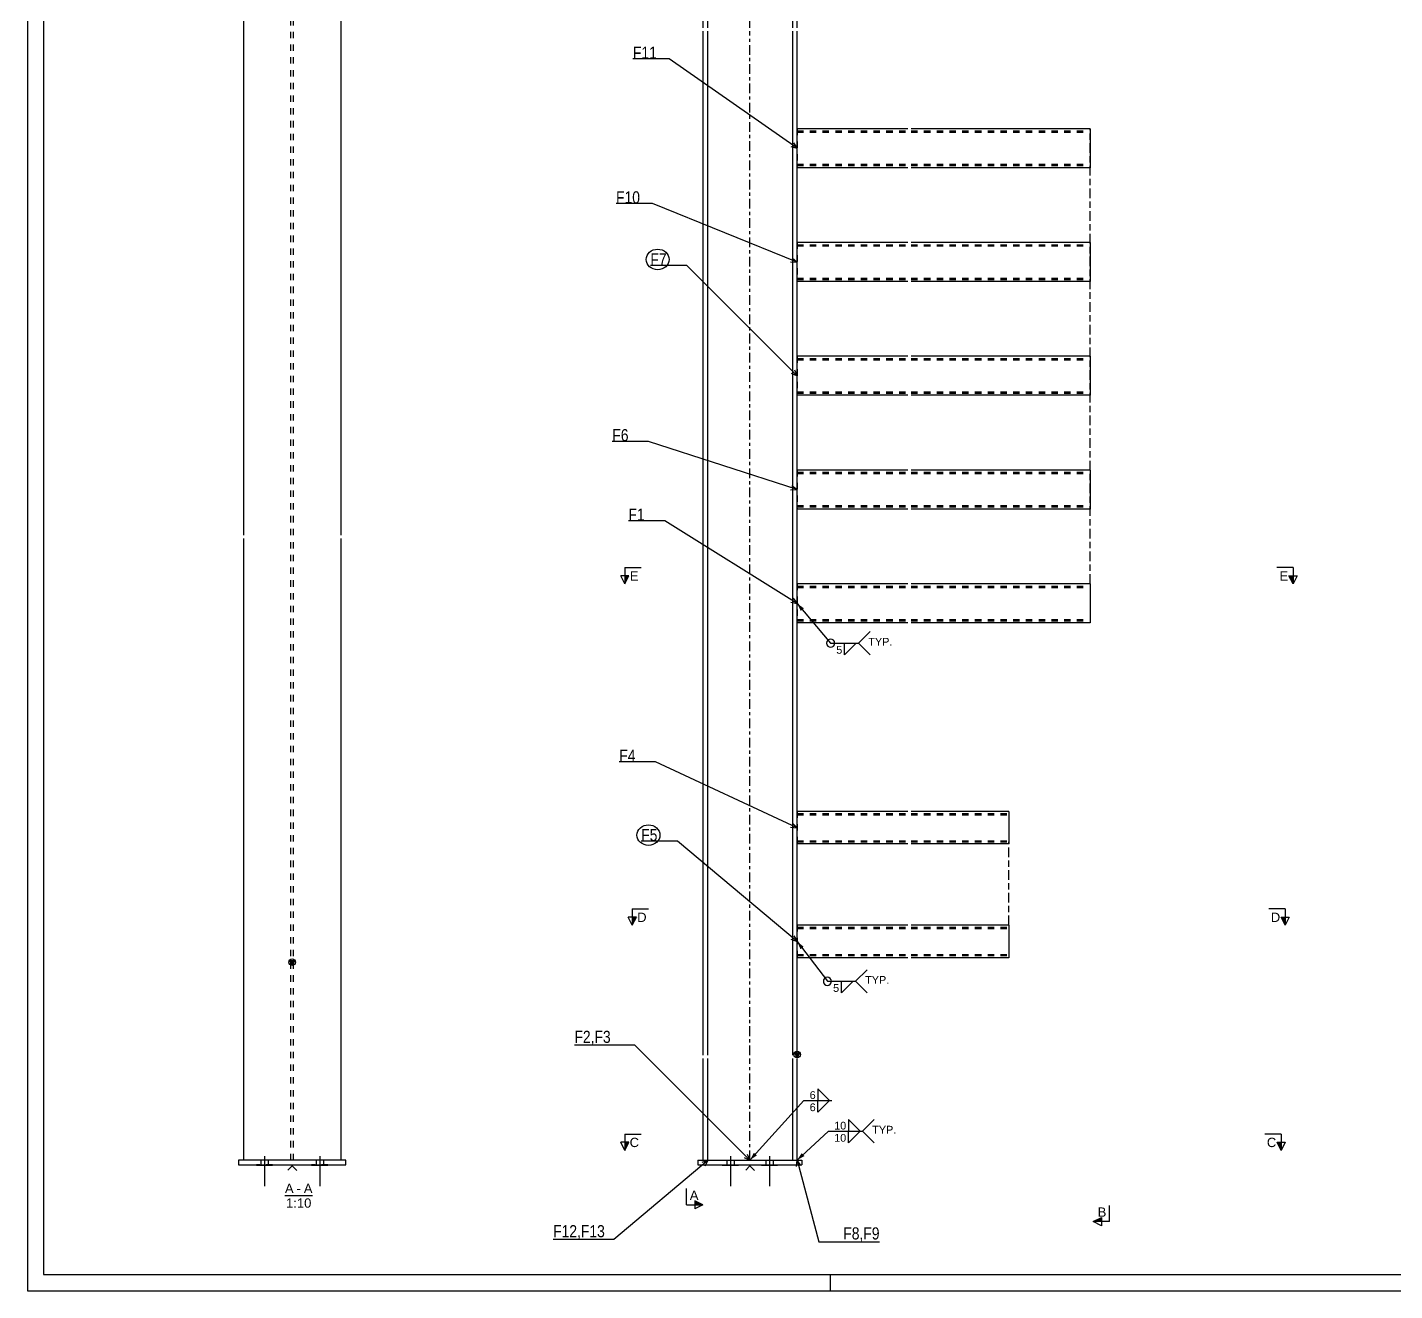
# Model space of a CAD drawing. Header units: millimetres. Extents: x -222 to 619, y -24 to 570.
# Drawn here: x -222.2 to 198.3, y -24.2 to 364.4 of the extents above; entities that cross this region are included whole.
import ezdxf

# ---------------------------------------------------------------- set-up
doc = ezdxf.new("R2010")
doc.units = ezdxf.units.MM
for name, pattern in [('DXK_LINE_DOT2', [3.9198, 1.9599, -1.9599]), ('DXK_LINE_DOT3', [5.9187, 2.979, -0.9799, 0.9799, -0.9799]), ('DXK_LINE_DOT6', [6.9771, 2.979, -1.0191, 1.9599, -1.0191])]:
    doc.linetypes.add(name, pattern=pattern)
doc.layers.add('WELD_LABELS', color=5, linetype='Continuous')
doc.styles.add('Arial', font='ARIAL.TTF', dxfattribs={"height": 0.2})
doc.styles.add('Arial Narrow', font='ARIALN.TTF', dxfattribs={"height": 0.2})

# ---------------------------------------------------------------- blocks, each defined once
blk = doc.blocks.new('Unknown-43704914-2219')
at = {"color": 5, "linetype": 'Continuous'}
for p, q in [((-222.23, 569.83), (-222.23, -24.17)), ((-217.23, 564.83), (-217.23, -19.17)), ((-217.23, -19.17), (613.77, -19.17)), ((-222.23, -24.17), (618.77, -24.17))]:
    blk.add_line(p, q, dxfattribs=at)
at = {"color": 7, "linetype": 'Continuous'}
blk.add_line((24.77, -24.17), (24.77, -19.17), dxfattribs=at)
blk = doc.blocks.new('Unknown-43704914-11 - 8151')
at = {"color": 6, "linetype": 'Continuous'}
blk.add_line((-143.01, 5.1), (-134.55, 5.1), dxfattribs=at)
at = {"color": 0, "linetype": 'Continuous'}
blk.add_wipeout([(-140.35, 5.85), (-140.35, 8.85), (-143.01, 8.85), (-143.01, 5.85)], dxfattribs=at)
blk.add_wipeout([(-138.11, 5.85), (-138.11, 8.85), (-139.45, 8.85), (-139.45, 5.85)], dxfattribs=at)
blk.add_wipeout([(-134.55, 5.85), (-134.55, 8.85), (-137.21, 8.85), (-137.21, 5.85)], dxfattribs=at)
at = {"color": 6, "linetype": 'Continuous', "style": 'Arial'}
blk.add_text('-', height=2.87, dxfattribs=at).set_placement((-139.45, 5.85))
at = {"color": 0, "linetype": 'Continuous'}
blk.add_wipeout([(-134.89, 1.35), (-134.89, 4.35), (-142.67, 4.35), (-142.67, 1.35)], dxfattribs=at)
at = {"color": 6, "linetype": 'Continuous', "style": 'Arial'}
for s, height, p in [('A', 2.87, (-143.01, 5.85)), ('A', 2.87, (-137.21, 5.85)), ('1:10', 2.865, (-142.67, 1.35))]:
    blk.add_text(s, height=height, dxfattribs=at).set_placement(p)
blk = doc.blocks.new('Part-43704914-8166 - 8151')
at = {"color": 2, "linetype": 'Continuous'}
for p, q in [((-124.3, 16), (-157.3, 16)), ((-157.3, 16), (-157.3, 14.5)), ((-157.3, 14.5), (-124.3, 14.5)), ((-140.8, 14.2), (-142.1, 12.9)), ((-140.8, 14.2), (-139.4, 12.8)), ((-124.3, 14.5), (-124.3, 16))]:
    blk.add_line(p, q, dxfattribs=at)
blk = doc.blocks.new('Part-43704914-8170 - 8151')
at = {"linetype": 'Continuous'}
blk.add_hatch(color=2, dxfattribs=at).paths.add_polyline_path([(-140.8, 76), (-141.6, 77.4), (-140, 77.4)])
at = {"color": 2, "linetype": 'Continuous'}
for p, q in [((-155.8, 541.25), (-125.8, 541.25)), ((-155.8, 541.25), (-155.8, 208.25)), ((-125.8, 541.25), (-125.8, 208.25)), ((-155.8, 207.25), (-155.8, 16)), ((-125.8, 207.25), (-125.8, 16)), ((-140.8, 76), (-141.6, 77.4)), ((-141.6, 77.4), (-140, 77.4)), ((-140, 77.4), (-140.8, 76))]:
    blk.add_line(p, q, dxfattribs=at)
at = {"color": 7, "linetype": 'DXK_LINE_DOT2'}
for p, q in [((-141.23, 208.25), (-141.23, 541.25)), ((-140.38, 208.25), (-140.38, 541.25)), ((-141.23, 16), (-141.23, 207.25)), ((-140.38, 16), (-140.38, 207.25)), ((-125.8, 16), (-155.8, 16))]:
    blk.add_line(p, q, dxfattribs=at)
at = {"color": 2, "linetype": 'Continuous'}
blk.add_circle((-140.8, 76.9), 1, dxfattribs=at)
blk = doc.blocks.new('Bolt-43704914-8174 - 8151')
at = {"color": 3, "linetype": 'Continuous'}
for p, q in [((-149.3, 17.25), (-149.3, 8)), ((-132.3, 17.25), (-132.3, 8)), ((-150.4, 16), (-150.4, 14.5)), ((-148.2, 16), (-148.2, 14.5)), ((-133.4, 16), (-133.4, 14.5)), ((-131.2, 16), (-131.2, 14.5))]:
    blk.add_line(p, q, dxfattribs=at)
blk = doc.blocks.new('Surfacing-43704914-8188 - 8151')
at = {"color": 7, "linetype": 'Continuous'}
for p, q in [((-134.8, 14.5), (-134.8, 14.45)), ((-134.8, 14.45), (-129.8, 14.45)), ((-129.8, 14.5), (-129.8, 14.45))]:
    blk.add_line(p, q, dxfattribs=at)
at = {"color": 246, "linetype": 'DXK_LINE_DOT2'}
blk.add_line((-134.8, 14.5), (-129.8, 14.5), dxfattribs=at)
blk = doc.blocks.new('Surfacing-43704914-8189 - 8151')
at = {"color": 7, "linetype": 'Continuous'}
for p, q in [((-134.8, 14.5), (-134.8, 14.45)), ((-129.8, 14.45), (-134.8, 14.45)), ((-129.8, 14.5), (-129.8, 14.45))]:
    blk.add_line(p, q, dxfattribs=at)
at = {"color": 246, "linetype": 'DXK_LINE_DOT2'}
blk.add_line((-129.8, 14.5), (-134.8, 14.5), dxfattribs=at)
blk = doc.blocks.new('Surfacing-43704914-8190 - 8151')
at = {"color": 7, "linetype": 'Continuous'}
for p, q in [((-151.8, 14.5), (-151.8, 14.45)), ((-146.8, 14.45), (-151.8, 14.45)), ((-146.8, 14.5), (-146.8, 14.45))]:
    blk.add_line(p, q, dxfattribs=at)
at = {"color": 246, "linetype": 'DXK_LINE_DOT2'}
blk.add_line((-146.8, 14.5), (-151.8, 14.5), dxfattribs=at)
blk = doc.blocks.new('Surfacing-43704914-8191 - 8151')
at = {"color": 7, "linetype": 'Continuous'}
for p, q in [((-151.8, 14.5), (-151.8, 14.45)), ((-151.8, 14.45), (-146.8, 14.45)), ((-146.8, 14.5), (-146.8, 14.45))]:
    blk.add_line(p, q, dxfattribs=at)
at = {"color": 246, "linetype": 'DXK_LINE_DOT2'}
blk.add_line((-151.8, 14.5), (-146.8, 14.5), dxfattribs=at)
blk = doc.blocks.new('Part-43704914-4245 - 4207')
at = {"color": 2, "linetype": 'Continuous'}
for p, q in [((48.6, 193.25), (14.5, 193.25)), ((104.6, 193.25), (49.6, 193.25)), ((104.6, 193.25), (104.6, 181.25)), ((48.6, 181.25), (14.5, 181.25)), ((104.6, 181.25), (49.6, 181.25))]:
    blk.add_line(p, q, dxfattribs=at)
at = {"color": 7, "linetype": 'DXK_LINE_DOT2'}
for p, q in [((14.5, 193.25), (14.5, 181.25)), ((14.5, 192.57), (48.6, 192.57)), ((14.5, 192.186), (48.6, 192.186)), ((49.6, 192.57), (104.6, 192.57)), ((49.6, 192.186), (104.6, 192.186)), ((14.5, 182.314), (48.6, 182.314)), ((14.5, 181.93), (48.6, 181.93)), ((49.6, 182.314), (104.6, 182.314)), ((49.6, 181.93), (104.6, 181.93))]:
    blk.add_line(p, q, dxfattribs=at)
blk = doc.blocks.new('Part-43704914-4243 - 4207')
at = {"color": 2, "linetype": 'Continuous'}
for p, q in [((48.6, 88.25), (14.5, 88.25)), ((79.6, 88.25), (49.6, 88.25)), ((79.6, 88.25), (79.6, 78.25)), ((48.6, 78.25), (14.5, 78.25)), ((79.6, 78.25), (49.6, 78.25))]:
    blk.add_line(p, q, dxfattribs=at)
at = {"color": 7, "linetype": 'DXK_LINE_DOT2'}
for p, q in [((14.5, 88.25), (14.5, 78.25)), ((14.5, 87.6), (48.6, 87.6)), ((14.5, 87.248), (48.6, 87.248)), ((49.6, 87.6), (79.6, 87.6)), ((49.6, 87.248), (79.6, 87.248)), ((14.5, 79.252), (48.6, 79.252)), ((14.5, 78.9), (48.6, 78.9)), ((49.6, 79.252), (79.6, 79.252)), ((49.6, 78.9), (79.6, 78.9))]:
    blk.add_line(p, q, dxfattribs=at)
blk = doc.blocks.new('Part-43704914-4244 - 4207')
at = {"color": 2, "linetype": 'Continuous'}
for p, q in [((48.6, 123.25), (14.5, 123.25)), ((79.6, 123.25), (49.6, 123.25)), ((79.6, 123.25), (79.6, 113.25)), ((48.6, 113.25), (14.5, 113.25)), ((79.6, 113.25), (49.6, 113.25))]:
    blk.add_line(p, q, dxfattribs=at)
at = {"color": 7, "linetype": 'DXK_LINE_DOT2'}
for p, q in [((14.5, 123.25), (14.5, 113.25)), ((14.5, 122.6), (48.6, 122.6)), ((14.5, 122.248), (48.6, 122.248)), ((49.6, 122.6), (79.6, 122.6)), ((49.6, 122.248), (79.6, 122.248)), ((14.5, 114.252), (48.6, 114.252)), ((14.5, 113.9), (48.6, 113.9)), ((49.6, 114.252), (79.6, 114.252)), ((49.6, 113.9), (79.6, 113.9))]:
    blk.add_line(p, q, dxfattribs=at)
blk = doc.blocks.new('Part-43704914-4246 - 4207')
at = {"color": 2, "linetype": 'Continuous'}
for p, q in [((48.6, 228.25), (14.5, 228.25)), ((104.6, 228.25), (49.6, 228.25)), ((104.6, 228.25), (104.6, 216.25)), ((48.6, 216.25), (14.5, 216.25)), ((104.6, 216.25), (49.6, 216.25))]:
    blk.add_line(p, q, dxfattribs=at)
at = {"color": 7, "linetype": 'DXK_LINE_DOT2'}
for p, q in [((14.5, 228.25), (14.5, 216.25)), ((14.5, 227.57), (48.6, 227.57)), ((14.5, 227.186), (48.6, 227.186)), ((49.6, 227.57), (104.6, 227.57)), ((49.6, 227.186), (104.6, 227.186)), ((14.5, 217.314), (48.6, 217.314)), ((14.5, 216.93), (48.6, 216.93)), ((49.6, 217.314), (104.6, 217.314)), ((49.6, 216.93), (104.6, 216.93))]:
    blk.add_line(p, q, dxfattribs=at)
blk = doc.blocks.new('Part-43704914-4247 - 4207')
at = {"color": 2, "linetype": 'Continuous'}
for p, q in [((48.6, 263.25), (14.5, 263.25)), ((104.6, 263.25), (49.6, 263.25)), ((104.6, 263.25), (104.6, 251.25)), ((48.6, 251.25), (14.5, 251.25)), ((104.6, 251.25), (49.6, 251.25))]:
    blk.add_line(p, q, dxfattribs=at)
at = {"color": 7, "linetype": 'DXK_LINE_DOT2'}
for p, q in [((14.5, 263.25), (14.5, 251.25)), ((14.5, 262.57), (48.6, 262.57)), ((14.5, 262.186), (48.6, 262.186)), ((49.6, 262.57), (104.6, 262.57)), ((49.6, 262.186), (104.6, 262.186)), ((14.5, 252.314), (48.6, 252.314)), ((49.6, 252.314), (104.6, 252.314)), ((14.5, 251.93), (48.6, 251.93)), ((49.6, 251.93), (104.6, 251.93))]:
    blk.add_line(p, q, dxfattribs=at)
blk = doc.blocks.new('Part-43704914-4248 - 4207')
at = {"color": 2, "linetype": 'Continuous'}
for p, q in [((48.6, 298.25), (14.5, 298.25)), ((104.6, 298.25), (49.6, 298.25)), ((104.6, 298.25), (104.6, 286.25)), ((48.6, 286.25), (14.5, 286.25)), ((104.6, 286.25), (49.6, 286.25))]:
    blk.add_line(p, q, dxfattribs=at)
at = {"color": 7, "linetype": 'DXK_LINE_DOT2'}
for p, q in [((14.5, 298.25), (14.5, 286.25)), ((14.5, 297.57), (48.6, 297.57)), ((14.5, 297.186), (48.6, 297.186)), ((49.6, 297.57), (104.6, 297.57)), ((49.6, 297.186), (104.6, 297.186)), ((14.5, 287.314), (48.6, 287.314)), ((14.5, 286.93), (48.6, 286.93)), ((49.6, 287.314), (104.6, 287.314)), ((49.6, 286.93), (104.6, 286.93))]:
    blk.add_line(p, q, dxfattribs=at)
blk = doc.blocks.new('Part-43704914-4249 - 4207')
at = {"color": 2, "linetype": 'Continuous'}
for p, q in [((48.6, 333.25), (14.5, 333.25)), ((104.6, 333.25), (49.6, 333.25)), ((104.6, 333.25), (104.6, 321.25)), ((48.6, 321.25), (14.5, 321.25)), ((104.6, 321.25), (49.6, 321.25))]:
    blk.add_line(p, q, dxfattribs=at)
at = {"color": 7, "linetype": 'DXK_LINE_DOT2'}
for p, q in [((14.5, 333.25), (14.5, 321.25)), ((14.5, 332.57), (48.6, 332.57)), ((49.6, 332.57), (104.6, 332.57)), ((14.5, 332.186), (48.6, 332.186)), ((49.6, 332.186), (104.6, 332.186)), ((14.5, 322.314), (48.6, 322.314)), ((14.5, 321.93), (48.6, 321.93)), ((49.6, 322.314), (104.6, 322.314)), ((49.6, 321.93), (104.6, 321.93))]:
    blk.add_line(p, q, dxfattribs=at)
blk = doc.blocks.new('Part-43704914-4257 - 4207')
at = {"color": 2, "linetype": 'Continuous'}
for p, q in [((-16, 16), (16, 16)), ((-16, 16), (-16, 14.5)), ((-16, 14.5), (16, 14.5)), ((0, 14.2), (-1.3, 12.9)), ((0, 14.2), (1.4, 12.8)), ((16, 16), (16, 14.5))]:
    blk.add_line(p, q, dxfattribs=at)
blk = doc.blocks.new('Part-43704914-4261 - 4207')
at = {"linetype": 'Continuous'}
blk.add_hatch(color=2, dxfattribs=at).paths.add_polyline_path([(14.5, 47.58), (13.7, 48.98), (15.3, 48.98)])
at = {"color": 2, "linetype": 'Continuous'}
for p, q in [((-14.5, 544.75), (-14.5, 364.25)), ((14.5, 544.75), (-14.5, 544.75)), ((-13.1, 544.75), (-13.1, 364.25)), ((13.1, 544.75), (13.1, 364.25)), ((14.5, 364.25), (14.5, 544.75)), ((14.8, 430.75), (16.2, 432.15)), ((14.8, 430.75), (16.1, 429.45)), ((-14.5, 363.25), (-14.5, 48.25)), ((-13.1, 363.25), (-13.1, 48.25)), ((13.1, 363.25), (13.1, 48.25)), ((14.5, 48.25), (14.5, 363.25)), ((-14.5, 47.25), (-14.5, 16)), ((-13.1, 47.25), (-13.1, 16)), ((13.1, 47.25), (13.1, 16)), ((14.5, 47.58), (13.7, 48.98)), ((13.7, 48.98), (15.3, 48.98)), ((15.3, 48.98), (14.5, 47.58)), ((14.5, 16), (14.5, 47.25))]:
    blk.add_line(p, q, dxfattribs=at)
at = {"color": 7, "linetype": 'DXK_LINE_DOT3'}
for p, q in [((0, 364.25), (0, 544.75)), ((0, 48.25), (0, 363.25)), ((0, 16), (0, 47.25))]:
    blk.add_line(p, q, dxfattribs=at)
at = {"color": 7, "linetype": 'DXK_LINE_DOT2'}
blk.add_line((-14.5, 16), (14.5, 16), dxfattribs=at)
at = {"color": 2, "linetype": 'Continuous'}
blk.add_circle((14.5, 48.48), 1, dxfattribs=at)
blk = doc.blocks.new('Bolt-43704914-4265 - 4207')
at = {"color": 3, "linetype": 'Continuous'}
for p, q in [((-6, 17.25), (-6, 8)), ((-6, 17.25), (-6, 8)), ((6, 17.25), (6, 8)), ((6, 17.25), (6, 8)), ((-7.1, 16), (-7.1, 14.5)), ((-7.1, 16), (-7.1, 14.5)), ((-4.9, 16), (-4.9, 14.5)), ((-4.9, 16), (-4.9, 14.5)), ((4.9, 16), (4.9, 14.5)), ((4.9, 16), (4.9, 14.5)), ((7.1, 16), (7.1, 14.5)), ((7.1, 16), (7.1, 14.5))]:
    blk.add_line(p, q, dxfattribs=at)
blk = doc.blocks.new('Surfacing-43704914-4279 - 4207')
at = {"color": 7, "linetype": 'Continuous'}
for p, q in [((3.5, 14.5), (3.5, 14.45)), ((3.5, 14.45), (8.5, 14.45)), ((8.5, 14.5), (8.5, 14.45))]:
    blk.add_line(p, q, dxfattribs=at)
at = {"color": 246, "linetype": 'DXK_LINE_DOT2'}
blk.add_line((3.5, 14.5), (8.5, 14.5), dxfattribs=at)
blk = doc.blocks.new('Surfacing-43704914-4280 - 4207')
at = {"color": 7, "linetype": 'Continuous'}
for p, q in [((-8.5, 14.5), (-8.5, 14.45)), ((-8.5, 14.45), (-3.5, 14.45)), ((-3.5, 14.5), (-3.5, 14.45))]:
    blk.add_line(p, q, dxfattribs=at)
at = {"color": 246, "linetype": 'DXK_LINE_DOT2'}
blk.add_line((-8.5, 14.5), (-3.5, 14.5), dxfattribs=at)
blk = doc.blocks.new('Surfacing-43704914-4281 - 4207')
at = {"color": 7, "linetype": 'Continuous'}
for p, q in [((-8.5, 14.5), (-8.5, 14.45)), ((-8.5, 14.45), (-3.5, 14.45)), ((-3.5, 14.5), (-3.5, 14.45))]:
    blk.add_line(p, q, dxfattribs=at)
at = {"color": 246, "linetype": 'DXK_LINE_DOT2'}
blk.add_line((-8.5, 14.5), (-3.5, 14.5), dxfattribs=at)
blk = doc.blocks.new('Surfacing-43704914-4282 - 4207')
at = {"color": 7, "linetype": 'Continuous'}
for p, q in [((3.5, 14.5), (3.5, 14.45)), ((3.5, 14.45), (8.5, 14.45)), ((8.5, 14.5), (8.5, 14.45))]:
    blk.add_line(p, q, dxfattribs=at)
at = {"color": 246, "linetype": 'DXK_LINE_DOT2'}
blk.add_line((3.5, 14.5), (8.5, 14.5), dxfattribs=at)
blk = doc.blocks.new('Line-43704914-8837 - 4207')
at = {"color": 1, "linetype": 'DXK_LINE_DOT6'}
blk.add_line((79.6, 88.25), (79.6, 113.9), dxfattribs=at)
blk = doc.blocks.new('Line-43704914-8858 - 4207')
at = {"color": 1, "linetype": 'DXK_LINE_DOT6'}
blk.add_line((104.6, 193.25), (104.6, 333.25), dxfattribs=at)
blk = doc.blocks.new('SectionMark-43704914-5355 - 4207')
at = {"color": 0, "linetype": 'Continuous'}
for points in [[(-34.11, 20), (-34.11, 23), (-37, 23), (-37, 20)], [(161.85, 20), (161.85, 23), (158.96, 23), (158.96, 20)]]:
    blk.add_wipeout(points, dxfattribs=at)
at = {"linetype": 'Continuous'}
for points in [[(-38.5, 21.5), (-37.25, 21.5), (-38.5, 19)], [(162.1, 21.5), (163.35, 21.5), (163.35, 19)]]:
    blk.add_hatch(color=6, dxfattribs=at).paths.add_polyline_path(points)
at = {"color": 6, "linetype": 'Continuous'}
for p, q in [((-38.5, 19), (-39.75, 21.5)), ((-37.25, 21.5), (-39.75, 21.5)), ((-38.5, 24), (-33.5, 24)), ((-38.5, 24), (-38.5, 19)), ((-38.5, 19), (-37.25, 21.5)), ((163.35, 24), (158.35, 24)), ((162.1, 21.5), (164.6, 21.5)), ((163.35, 19), (162.1, 21.5)), ((163.35, 24), (163.35, 19)), ((164.6, 21.5), (163.35, 19))]:
    blk.add_line(p, q, dxfattribs=at)
at = {"color": 6, "linetype": 'Continuous', "style": 'Arial'}
for p in [(-37, 20), (158.96, 20)]:
    blk.add_text('C', height=2.87, dxfattribs=at).set_placement(p)
blk = doc.blocks.new('SectionMark-43704914-5181 - 4207')
at = {"color": 0, "linetype": 'Continuous'}
for points in [[(109.6, 551.25), (109.6, 554.25), (106.93, 554.25), (106.93, 551.25)], [(109.6, -1.44), (109.6, 1.56), (106.93, 1.56), (106.93, -1.44)]]:
    blk.add_wipeout(points, dxfattribs=at)
at = {"linetype": 'Continuous'}
for points in [[(108.1, 555.75), (108.1, 554.5), (105.6, 555.75)], [(108.1, -1.69), (108.1, -2.94), (105.6, -2.94)]]:
    blk.add_hatch(color=6, dxfattribs=at).paths.add_polyline_path(points)
at = {"color": 6, "linetype": 'Continuous'}
for p, q in [((105.6, 555.75), (108.1, 557)), ((110.6, 555.75), (105.6, 555.75)), ((105.6, 555.75), (108.1, 554.5)), ((108.1, 554.5), (108.1, 557)), ((110.6, 555.75), (110.6, 550.75)), ((110.6, -2.94), (110.6, 2.06)), ((105.6, -2.94), (108.1, -1.69)), ((110.6, -2.94), (105.6, -2.94)), ((108.1, -4.19), (105.6, -2.94)), ((108.1, -1.69), (108.1, -4.19))]:
    blk.add_line(p, q, dxfattribs=at)
at = {"color": 6, "linetype": 'Continuous', "style": 'Arial'}
for p in [(106.93, 551.25), (106.93, -1.44)]:
    blk.add_text('B', height=2.87, dxfattribs=at).set_placement(p)
blk = doc.blocks.new('WeldMark-43704914-9112 - 4207')
at = {"linetype": 'Continuous'}
blk.add_hatch(color=3, dxfattribs=at).paths.add_polyline_path([(2.14, 17.43), (0, 16), (1.22, 18.27)])
at = {"color": 0}
blk.add_wipeout([(20.41, 34.6), (20.41, 37.5), (18.16, 37.5), (18.16, 34.6)], dxfattribs=at)
at = {"color": 3, "linetype": 'Continuous'}
for p, q in [((24.49, 34.3), (20.92, 37.87)), ((20.92, 37.87), (20.92, 34.3)), ((20.92, 34.3), (24.49, 34.3))]:
    blk.add_line(p, q, dxfattribs=at)
at = {"color": 0, "linetype": 'Continuous'}
blk.add_wipeout([(20.41, 30.85), (20.41, 33.75), (18.16, 33.75), (18.16, 30.85)], dxfattribs=at)
at = {"color": 3, "linetype": 'Continuous'}
for p, q in [((0, 16), (16.61, 34.3)), ((16.61, 34.3), (25.21, 34.3)), ((20.92, 34.3), (24.49, 34.3)), ((24.49, 34.3), (20.92, 30.73)), ((20.92, 30.73), (20.92, 34.3))]:
    blk.add_line(p, q, dxfattribs=at)
at = {"color": 3, "style": 'Arial'}
blk.add_text('6', height=2.39, dxfattribs=at).set_placement((18.36, 34.8))
at = {"color": 3, "linetype": 'Continuous', "style": 'Arial'}
blk.add_text('6', height=2.39, dxfattribs=at).set_placement((18.36, 31.05))
blk = doc.blocks.new('SectionMark-43704914-8203 - 4207')
at = {"color": 0, "linetype": 'Continuous'}
for points in [[(-15.83, 552.87), (-15.83, 555.87), (-18.5, 555.87), (-18.5, 552.87)], [(-15.83, 3.75), (-15.83, 6.75), (-18.5, 6.75), (-18.5, 3.75)]]:
    blk.add_wipeout(points, dxfattribs=at)
at = {"linetype": 'Continuous'}
for points in [[(-17, 556.12), (-17, 557.37), (-14.5, 557.37)], [(-17, 2.25), (-17, 3.5), (-14.5, 2.25)]]:
    blk.add_hatch(color=6, dxfattribs=at).paths.add_polyline_path(points)
at = {"color": 6, "linetype": 'Continuous'}
for p, q in [((-19.5, 557.37), (-19.5, 552.37)), ((-19.5, 557.37), (-14.5, 557.37)), ((-17, 556.12), (-17, 558.62)), ((-17, 558.62), (-14.5, 557.37)), ((-14.5, 557.37), (-17, 556.12)), ((-19.5, 2.25), (-19.5, 7.25)), ((-19.5, 2.25), (-14.5, 2.25)), ((-14.5, 2.25), (-17, 3.5)), ((-17, 3.5), (-17, 1)), ((-14.5, 2.25), (-17, 1))]:
    blk.add_line(p, q, dxfattribs=at)
at = {"color": 6, "linetype": 'Continuous', "style": 'Arial'}
for p in [(-18.5, 552.87), (-18.5, 3.75)]:
    blk.add_text('A', height=2.87, dxfattribs=at).set_placement(p)
blk = doc.blocks.new('SectionMark-43704914-8934 - 4207')
at = {"color": 0, "linetype": 'Continuous'}
for points in [[(-31.81, 89.25), (-31.81, 92.25), (-34.69, 92.25), (-34.69, 89.25)], [(163.07, 89.25), (163.07, 92.25), (160.18, 92.25), (160.18, 89.25)]]:
    blk.add_wipeout(points, dxfattribs=at)
at = {"linetype": 'Continuous'}
for points in [[(-36.19, 90.75), (-34.94, 90.75), (-36.19, 88.25)], [(163.32, 90.75), (164.57, 90.75), (164.57, 88.25)]]:
    blk.add_hatch(color=6, dxfattribs=at).paths.add_polyline_path(points)
at = {"color": 6, "linetype": 'Continuous'}
for p, q in [((-36.19, 93.25), (-31.19, 93.25)), ((-36.19, 93.25), (-36.19, 88.25)), ((164.57, 93.25), (159.57, 93.25)), ((164.57, 93.25), (164.57, 88.25)), ((-36.19, 88.25), (-37.44, 90.75)), ((-34.94, 90.75), (-37.44, 90.75)), ((-36.19, 88.25), (-34.94, 90.75)), ((163.32, 90.75), (165.82, 90.75)), ((164.57, 88.25), (163.32, 90.75)), ((165.82, 90.75), (164.57, 88.25))]:
    blk.add_line(p, q, dxfattribs=at)
at = {"color": 6, "linetype": 'Continuous', "style": 'Arial'}
for p in [(-34.69, 89.25), (160.18, 89.25)]:
    blk.add_text('D', height=2.87, dxfattribs=at).set_placement(p)
blk = doc.blocks.new('SectionMark-43704914-8986 - 4207')
at = {"color": 0, "linetype": 'Continuous'}
for points in [[(-34.29, 194.25), (-34.29, 197.25), (-36.96, 197.25), (-36.96, 194.25)], [(165.51, 194.25), (165.51, 197.25), (162.85, 197.25), (162.85, 194.25)]]:
    blk.add_wipeout(points, dxfattribs=at)
at = {"linetype": 'Continuous'}
for points in [[(-38.46, 195.75), (-37.21, 195.75), (-38.46, 193.25)], [(165.76, 195.75), (167.01, 195.75), (167.01, 193.25)]]:
    blk.add_hatch(color=6, dxfattribs=at).paths.add_polyline_path(points)
at = {"color": 6, "linetype": 'Continuous'}
for p, q in [((-38.46, 198.25), (-33.46, 198.25)), ((-38.46, 198.25), (-38.46, 193.25)), ((167.01, 198.25), (162.01, 198.25)), ((167.01, 198.25), (167.01, 193.25)), ((-38.46, 193.25), (-39.71, 195.75)), ((-37.21, 195.75), (-39.71, 195.75)), ((-38.46, 193.25), (-37.21, 195.75)), ((165.76, 195.75), (168.26, 195.75)), ((167.01, 193.25), (165.76, 195.75)), ((168.26, 195.75), (167.01, 193.25))]:
    blk.add_line(p, q, dxfattribs=at)
at = {"color": 6, "linetype": 'Continuous', "style": 'Arial'}
for p in [(-36.96, 194.25), (162.85, 194.25)]:
    blk.add_text('E', height=2.87, dxfattribs=at).set_placement(p)
blk = doc.blocks.new('WeldMark-43704914-9133 - 4207')
at = {"linetype": 'Continuous'}
blk.add_hatch(color=3, dxfattribs=at).paths.add_polyline_path([(16.76, 17.24), (14.5, 16), (15.91, 18.15)])
at = {"color": 3, "linetype": 'Continuous'}
for q in [(38.17, 28.47), (38.17, 21.33)]:
    blk.add_line((34.6, 24.9), q, dxfattribs=at)
at = {"color": 0}
blk.add_wipeout([(29.8, 25.2), (29.8, 28.1), (25.7, 28.1), (25.7, 25.2)], dxfattribs=at)
at = {"color": 3, "linetype": 'Continuous'}
for p, q in [((33.89, 24.9), (30.32, 28.47)), ((30.32, 28.47), (30.32, 24.9)), ((30.32, 24.9), (33.89, 24.9))]:
    blk.add_line(p, q, dxfattribs=at)
at = {"color": 0, "linetype": 'Continuous'}
blk.add_wipeout([(45.01, 24.15), (45.01, 26.65), (37.6, 26.65), (37.6, 24.15)], dxfattribs=at)
at = {"color": 3, "linetype": 'Continuous', "style": 'Arial'}
blk.add_text('TYP.', height=2.388, dxfattribs=at).set_placement((37.6, 24.15))
at = {"color": 0, "linetype": 'Continuous'}
blk.add_wipeout([(29.8, 21.45), (29.8, 24.35), (25.7, 24.35), (25.7, 21.45)], dxfattribs=at)
at = {"color": 3, "linetype": 'Continuous'}
for p, q in [((14.5, 16), (24.15, 24.9)), ((24.15, 24.9), (34.6, 24.9)), ((30.32, 24.9), (33.89, 24.9)), ((33.89, 24.9), (30.32, 21.33)), ((30.32, 21.33), (30.32, 24.9))]:
    blk.add_line(p, q, dxfattribs=at)
at = {"color": 3, "style": 'Arial'}
blk.add_text('10', height=2.388, dxfattribs=at).set_placement((25.9, 25.4))
at = {"color": 3, "linetype": 'Continuous', "style": 'Arial'}
blk.add_text('10', height=2.388, dxfattribs=at).set_placement((25.9, 21.65))
blk = doc.blocks.new('WeldMark-43704914-9151 - 4207')
at = {"linetype": 'Continuous'}
blk.add_hatch(color=3, dxfattribs=at).paths.add_polyline_path([(15.52, 80.88), (14.5, 83.25), (16.51, 81.64)])
at = {"color": 3, "linetype": 'Continuous'}
for q in [(36, 74.57), (36, 67.42)]:
    blk.add_line((32.43, 70.99), q, dxfattribs=at)
at = {"color": 0}
blk.add_wipeout([(27.63, 67.54), (27.63, 70.44), (25.37, 70.44), (25.37, 67.54)], dxfattribs=at)
at = {"color": 3, "linetype": 'Continuous'}
for p, q in [((14.5, 83.25), (23.82, 70.99)), ((23.82, 70.99), (32.43, 70.99)), ((28.14, 70.99), (31.71, 70.99)), ((31.71, 70.99), (28.14, 67.42)), ((28.14, 67.42), (28.14, 70.99))]:
    blk.add_line(p, q, dxfattribs=at)
for start, end in [(90, 270), (270, 90)]:
    blk.add_arc((23.82, 70.99), 1.25, start, end, dxfattribs=at)
at = {"color": 3, "style": 'Arial'}
blk.add_text('5', height=2.39, dxfattribs=at).set_placement((25.57, 67.74))
at = {"color": 0, "linetype": 'Continuous'}
blk.add_wipeout([(42.83, 70.24), (42.83, 72.74), (35.43, 72.74), (35.43, 70.24)], dxfattribs=at)
at = {"color": 3, "linetype": 'Continuous', "style": 'Arial'}
blk.add_text('TYP.', height=2.388, dxfattribs=at).set_placement((35.43, 70.24))
blk = doc.blocks.new('WeldMark-43704914-9157 - 4207')
at = {"linetype": 'Continuous'}
blk.add_hatch(color=3, dxfattribs=at).paths.add_polyline_path([(15.63, 184.94), (14.5, 187.25), (16.59, 185.74)])
at = {"color": 3, "linetype": 'Continuous'}
for q in [(36.98, 178.58), (36.98, 171.44)]:
    blk.add_line((33.41, 175.01), q, dxfattribs=at)
at = {"color": 0}
blk.add_wipeout([(28.61, 171.56), (28.61, 174.46), (26.35, 174.46), (26.35, 171.56)], dxfattribs=at)
at = {"color": 3, "linetype": 'Continuous'}
for p, q in [((14.5, 187.25), (24.8, 175.01)), ((24.8, 175.01), (33.41, 175.01)), ((29.12, 175.01), (32.69, 175.01)), ((32.69, 175.01), (29.12, 171.44)), ((29.12, 171.44), (29.12, 175.01))]:
    blk.add_line(p, q, dxfattribs=at)
for start, end in [(90, 270), (270, 90)]:
    blk.add_arc((24.8, 175.01), 1.25, start, end, dxfattribs=at)
at = {"color": 3, "style": 'Arial'}
blk.add_text('5', height=2.39, dxfattribs=at).set_placement((26.55, 171.76))
at = {"color": 0, "linetype": 'Continuous'}
blk.add_wipeout([(43.81, 174.26), (43.81, 176.76), (36.41, 176.76), (36.41, 174.26)], dxfattribs=at)
at = {"color": 3, "linetype": 'Continuous', "style": 'Arial'}
blk.add_text('TYP.', height=2.388, dxfattribs=at).set_placement((36.41, 174.26))

msp = doc.modelspace()

# ---------------------------------------------------------------- linework, layer by layer
at = {"layer": 'WELD_LABELS', "color": 5}
for p, q in [((-24.82, 354.78), (-35.99, 354.78)), ((13.35, 328.89), (14.5, 327.25)), ((12.57, 327.77), (14.5, 327.25)), ((-30, 310.23), (-41.18, 310.23)), ((12.5, 292.32), (14.5, 292.25)), ((13.01, 293.59), (14.5, 292.25)), ((12.69, 258.09), (14.5, 257.25)), ((13.66, 259.06), (14.5, 257.25)), ((-31.15, 237.08), (-42.33, 237.08)), ((12.93, 223.48), (14.5, 222.25)), ((12.5, 222.18), (14.5, 222.25)), ((-26.21, 212.69), (-37.38, 212.69)), ((-29, 138.54), (-40.18, 138.54)), ((12.51, 118.42), (14.5, 118.25)), ((13.09, 119.67), (14.5, 118.25)), ((-22.27, 114.1), (-33.44, 114.1)), ((-35.36, 51.36), (-53.98, 51.36)), ((-41.91, -8.43), (-60.53, -8.43)), ((21.23, -9.11), (39.85, -9.11))]:
    msp.add_line(p, q, dxfattribs=at)
at = {"layer": 'WELD_LABELS', "color": 1}
for centre in [(-28.38, 293.05), (-31.21, 115.97)]:
    msp.add_ellipse(centre, major_axis=(3.53, 0), ratio=0.894627, dxfattribs=at)

# ---------------------------------------------------------------- block references
for name in ['Unknown-43704914-2219', 'Part-43704914-4261 - 4207', 'Part-43704914-8170 - 8151', 'Part-43704914-4249 - 4207', 'Line-43704914-8858 - 4207', 'Part-43704914-4248 - 4207', 'Part-43704914-4247 - 4207', 'Part-43704914-4246 - 4207', 'Part-43704914-4245 - 4207', 'Part-43704914-4244 - 4207', 'Line-43704914-8837 - 4207', 'Part-43704914-4243 - 4207', 'Bolt-43704914-4265 - 4207', 'Part-43704914-8166 - 8151', 'Surfacing-43704914-8190 - 8151', 'Surfacing-43704914-8191 - 8151', 'Surfacing-43704914-8188 - 8151', 'Surfacing-43704914-8189 - 8151', 'Part-43704914-4257 - 4207', 'Surfacing-43704914-4280 - 4207', 'Surfacing-43704914-4281 - 4207', 'Surfacing-43704914-4279 - 4207', 'Surfacing-43704914-4282 - 4207']:
    msp.add_blockref(name, (0, 0))

# ---------------------------------------------------------------- texts
at = {"layer": 'WELD_LABELS', "color": 5, "lineweight": 30, "char_height": 3.725, "style": 'Arial Narrow'}
for s, insert, attachment_point in [('F11', (-35.99, 354.78), 7), ('F10', (-41.18, 310.23), 7), ('F7', (-30.62, 291.19), 7), ('F6', (-42.33, 237.08), 7), ('F1', (-37.38, 212.69), 7), ('F4', (-40.18, 138.54), 7), ('F5', (-33.44, 114.1), 7), ('F2,F3', (-53.98, 51.36), 7), ('F12,F13', (-60.53, -8.43), 7), ('F8,F9', (39.85, -9.11), 9)]:
    msp.add_mtext(s, dxfattribs=dict(at, insert=insert, attachment_point=attachment_point))

# ---------------------------------------------------------------- next in the draw order: block references
for name in ['WeldMark-43704914-9157 - 4207', 'WeldMark-43704914-9151 - 4207', 'SectionMark-43704914-5355 - 4207', 'Unknown-43704914-11 - 8151']:
    msp.add_blockref(name, (0, 0))

# ---------------------------------------------------------------- next in the draw order: linework, layer by layer
at = {"layer": 'WELD_LABELS', "color": 5}
for p, q in [((12.54, 187.66), (14.5, 187.25)), ((13.27, 188.83), (14.5, 187.25)), ((13.5, 84.98), (14.5, 83.25)), ((12.62, 83.93), (14.5, 83.25))]:
    msp.add_line(p, q, dxfattribs=at)

# ---------------------------------------------------------------- next in the draw order: block references
for name in ['SectionMark-43704914-8203 - 4207', 'SectionMark-43704914-5181 - 4207', 'WeldMark-43704914-9112 - 4207', 'Bolt-43704914-8174 - 8151']:
    msp.add_blockref(name, (0, 0))

# ---------------------------------------------------------------- next in the draw order: linework, layer by layer
for p, q in [((14.5, 327.25), (-24.82, 354.78)), ((14.5, 292.25), (-30, 310.23)), ((-19.44, 291.19), (-30.62, 291.19)), ((14.5, 257.25), (-19.44, 291.19)), ((14.5, 222.25), (-31.15, 237.08)), ((14.5, 118.25), (-29, 138.54)), ((0, 16), (-35.36, 51.36)), ((-1.81, 16.84), (0, 16)), ((-0.84, 17.81), (0, 16)), ((-12.8, 16), (-41.91, -8.43)), ((-14.68, 15.32), (-12.8, 16)), ((-13.8, 14.27), (-12.8, 16))]:
    msp.add_line(p, q, dxfattribs=at)

# ---------------------------------------------------------------- next in the draw order: block references
for name in ['SectionMark-43704914-8986 - 4207', 'SectionMark-43704914-8934 - 4207', 'WeldMark-43704914-9133 - 4207']:
    msp.add_blockref(name, (0, 0))

# ---------------------------------------------------------------- next in the draw order: linework, layer by layer
for p, q in [((14.5, 187.25), (-26.21, 212.69)), ((14.5, 83.25), (-22.27, 114.1)), ((14.32, 14.01), (14.5, 16)), ((15.65, 14.36), (14.5, 16)), ((14.5, 16), (21.23, -9.11))]:
    msp.add_line(p, q, dxfattribs=at)

doc.saveas('drawing.dxf')
